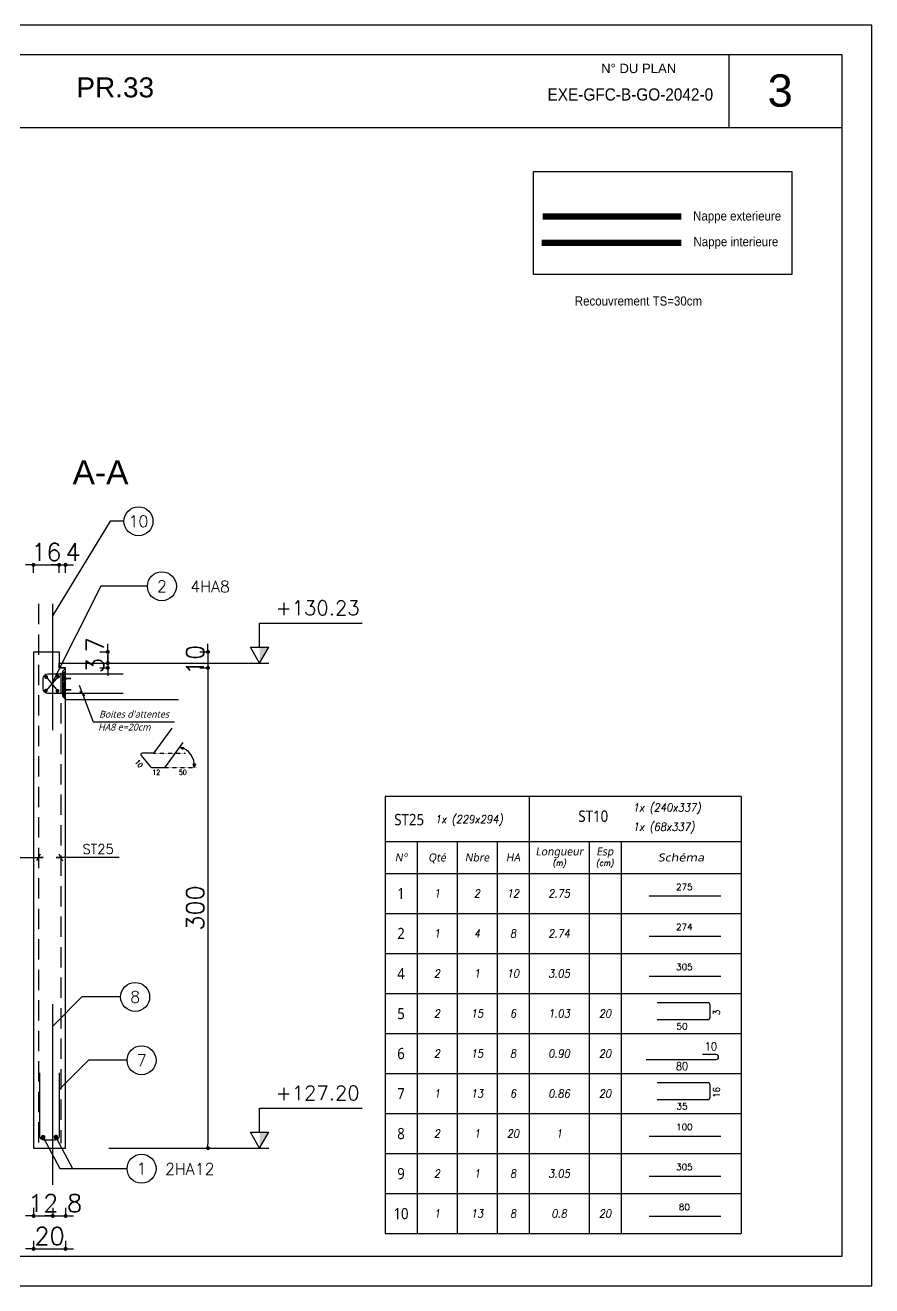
# Model space of a CAD drawing. Header units: millimetres. Extents: x -21776 to 63757, y -7870 to 8483.
# Drawn here: x -101 to 428, y -5309 to -4522 of the extents above; entities that cross this region are included whole.
import ezdxf
from ezdxf.enums import TextEntityAlignment as Align

# ---------------------------------------------------------------- set-up
doc = ezdxf.new("R2010")
doc.units = ezdxf.units.MM
doc.header["$PDMODE"] = 34
for name, pattern in [('CACHE', [9.525, 6.35, -3.175]), ('CACHEX2', [19.05, 12.7, -6.35]), ('HIDDEN2', [0.1875, 0.125, -0.0625])]:
    doc.linetypes.add(name, pattern=pattern)
for name, color, linetype in [('COTATION', 1, 'Continuous'), ('GO-CARTOUCHE', 7, 'Continuous'), ('GO-COTATION', 1, 'Continuous'), ('GO-FER-HA', 140, 'Continuous'), ('GO-TEXTE', 9, 'Continuous'), ('GO-TEXTE-ACIER', 3, 'Continuous'), ('GO-TEXTE-FER', 3, 'Continuous'), ('K_ENT_M_Building_PR.35', 7, 'Continuous'), ('préfa v', 2, 'Continuous'), ('STR_ACIER_BAS', 6, 'Continuous'), ('STR_TS', 22, 'Continuous'), ('STR_TXT', 102, 'Continuous'), ('STR_VOI-POT', 6, 'Continuous'), ('TEXTE-ACIER', 3, 'Continuous')]:
    doc.layers.add(name, color=color, linetype=linetype)
doc.styles.add('FIN', font='romans.shx')
doc.styles.add('GrDimensions', font='simplex.shx')
doc.styles.add('Lucida', font='')
doc.styles.get("Standard").update_dxf_attribs({"font": 'romans.shx'})
doc.styles.add('Tableau', font='romans.shx', dxfattribs={"width": 0.9, "oblique": 10})
doc.styles.add('Tableau2', font='trebuc.TTF', dxfattribs={"width": 0.9, "oblique": 10})
doc.styles.add('TEXTE', font='romans.shx')
doc.styles.add('TEXTEBA', font='ARIAL.TTF')
doc.styles.get('Lucida').set_extended_font_data('Lucida Sans', italic=True)
doc.dimstyles.new('COUPE-20', dxfattribs={"dimscale": 0.5, "dimtxt": 22, "dimasz": 5, "dimexe": 0.05, "dimexo": 0, "dimgap": 5, "dimtad": 1, "dimdsep": 46, "dimtxsty": 'Standard', "dimblk1": 'DOT', "dimblk2": 'DOT', "dimsah": 1, "dimcen": 0, "dimdle": 150, "dimclrd": 1, "dimclre": 1, "dimclrt": 7, "dimadec": 0, "dimazin": 0, "dimtfac": 1, "dimtix": 1, "dimtmove": 2, "dimatfit": 3, "dimldrblk": 'DOT', "dimfxl": 0, "dimtvp": 1, "dimtolj": 1, "dimtzin": 0, "dimarcsym": 0})

# ---------------------------------------------------------------- blocks, each defined once
blk = doc.blocks.new('_DOT')
at = {"color": 0, "linetype": 'ByBlock'}
blk.add_line((-0.5, 0), (-1, 0), dxfattribs=at)
at = {"color": 0, "linetype": 'ByBlock', "const_width": 0.5}
blk.add_lwpolyline([(-0.25, 0, 1), (0.25, 0, 1)], format="xyb", close=True, dxfattribs=at)
blk = doc.blocks.new('*D1279')
at = {"layer": 'DEFPOINTS', "color": 0}
for p in [(-95.73, -5223.03), (-75.73, -5223.03), (-75.73, -5285.97)]:
    blk.add_point(p, dxfattribs=at)
at = {"layer": 'STR_VOI-POT', "color": 1, "lineweight": -2}
for p, q in [((-95.73, -5280.97), (-95.73, -5286)), ((-75.73, -5280.97), (-75.73, -5286)), ((-98.23, -5285.97), (-100.73, -5285.97)), ((-95.73, -5285.97), (-75.73, -5285.97)), ((-73.23, -5285.97), (-70.73, -5285.97))]:
    blk.add_line(p, q, dxfattribs=at)
at = {"layer": 'STR_VOI-POT', "color": 1, "lineweight": -2, "xscale": 2.5, "yscale": 2.5, "zscale": 2.5}
blk.add_blockref('_DOT', (-95.73, -5285.97), dxfattribs=at)
at = {"layer": 'STR_VOI-POT', "color": 1, "lineweight": -2, "xscale": 2.5, "yscale": 2.5, "zscale": 2.5, "rotation": 180}
blk.add_blockref('_DOT', (-75.73, -5285.97), dxfattribs=at)
at = {"layer": 'STR_VOI-POT', "color": 7, "insert": (-85.73, -5277.97), "char_height": 11, "attachment_point": 5}
blk.add_mtext('\\A1;20', dxfattribs=at)
blk = doc.blocks.new('*D1280')
at = {"layer": 'DEFPOINTS', "color": 0}
for p in [(-79.73, -4858.69), (-95.73, -4913.03), (-79.73, -4913.03)]:
    blk.add_point(p, dxfattribs=at)
at = {"layer": 'STR_VOI-POT', "color": 1, "lineweight": -2}
for p, q in [((-98.23, -4858.69), (-100.73, -4858.69)), ((-95.73, -4863.69), (-95.73, -4858.66)), ((-95.73, -4858.69), (-79.73, -4858.69)), ((-79.73, -4863.69), (-79.73, -4858.66)), ((-77.23, -4858.69), (-74.73, -4858.69))]:
    blk.add_line(p, q, dxfattribs=at)
at = {"layer": 'STR_VOI-POT', "color": 1, "lineweight": -2, "xscale": 2.5, "yscale": 2.5, "zscale": 2.5}
blk.add_blockref('_DOT', (-95.73, -4858.69), dxfattribs=at)
at = {"layer": 'STR_VOI-POT', "color": 1, "lineweight": -2, "xscale": 2.5, "yscale": 2.5, "zscale": 2.5, "rotation": 180}
blk.add_blockref('_DOT', (-79.73, -4858.69), dxfattribs=at)
at = {"layer": 'STR_VOI-POT', "color": 7, "insert": (-87.73, -4850.69), "char_height": 11, "attachment_point": 5}
blk.add_mtext('\\A1;16', dxfattribs=at)
blk = doc.blocks.new('*D1281')
at = {"layer": 'DEFPOINTS', "color": 0}
for p in [(-79.73, -4913.03), (-75.73, -4923.03), (13.21, -4923.03)]:
    blk.add_point(p, dxfattribs=at)
at = {"layer": 'STR_VOI-POT', "color": 1, "lineweight": -2}
for p, q in [((8.21, -4913.03), (13.24, -4913.03)), ((13.21, -4910.53), (13.21, -4908.03)), ((13.21, -4913.03), (13.21, -4923.03)), ((8.21, -4923.03), (13.24, -4923.03)), ((13.21, -4925.53), (13.21, -4928.03))]:
    blk.add_line(p, q, dxfattribs=at)
at = {"layer": 'STR_VOI-POT', "color": 1, "lineweight": -2, "xscale": 2.5, "yscale": 2.5, "zscale": 2.5}
for p, rotation in [((13.21, -4913.03), 270), ((13.21, -4923.03), 90)]:
    blk.add_blockref('_DOT', p, dxfattribs=dict(at, rotation=rotation))
at = {"layer": 'STR_VOI-POT', "color": 7, "insert": (5.21, -4918.03), "char_height": 11, "attachment_point": 5, "rotation": 90}
blk.add_mtext('\\A1;10', dxfattribs=at)
blk = doc.blocks.new('*D1282')
at = {"layer": 'DEFPOINTS', "color": 0}
for p in [(-75.73, -4858.69), (-79.73, -4913.03), (-75.73, -4923.03)]:
    blk.add_point(p, dxfattribs=at)
at = {"layer": 'STR_VOI-POT', "color": 1, "lineweight": -2}
for p, q in [((-82.23, -4858.69), (-84.73, -4858.69)), ((-79.73, -4863.69), (-79.73, -4858.66)), ((-79.73, -4858.69), (-75.73, -4858.69)), ((-75.73, -4863.69), (-75.73, -4858.66)), ((-73.23, -4858.69), (-70.73, -4858.69))]:
    blk.add_line(p, q, dxfattribs=at)
at = {"layer": 'STR_VOI-POT', "color": 1, "lineweight": -2, "xscale": 2.5, "yscale": 2.5, "zscale": 2.5}
blk.add_blockref('_DOT', (-79.73, -4858.69), dxfattribs=at)
at = {"layer": 'STR_VOI-POT', "color": 1, "lineweight": -2, "xscale": 2.5, "yscale": 2.5, "zscale": 2.5, "rotation": 180}
blk.add_blockref('_DOT', (-75.73, -4858.69), dxfattribs=at)
at = {"layer": 'STR_VOI-POT', "color": 7, "insert": (-71.08, -4850.69), "char_height": 11, "attachment_point": 5}
blk.add_mtext('\\A1;4', dxfattribs=at)
blk = doc.blocks.new('*D1283')
at = {"layer": 'DEFPOINTS', "color": 0}
for p in [(-95.73, -5223.03), (-83.73, -5246.03), (-83.73, -5265.41)]:
    blk.add_point(p, dxfattribs=at)
at = {"layer": 'STR_VOI-POT', "color": 1, "lineweight": -2}
for p, q in [((-95.73, -5260.41), (-95.73, -5265.43)), ((-83.73, -5260.41), (-83.73, -5265.43)), ((-98.23, -5265.41), (-100.73, -5265.41)), ((-95.73, -5265.41), (-83.73, -5265.41)), ((-81.23, -5265.41), (-78.73, -5265.41))]:
    blk.add_line(p, q, dxfattribs=at)
at = {"layer": 'STR_VOI-POT', "color": 1, "lineweight": -2, "xscale": 2.5, "yscale": 2.5, "zscale": 2.5}
blk.add_blockref('_DOT', (-95.73, -5265.41), dxfattribs=at)
at = {"layer": 'STR_VOI-POT', "color": 1, "lineweight": -2, "xscale": 2.5, "yscale": 2.5, "zscale": 2.5, "rotation": 180}
blk.add_blockref('_DOT', (-83.73, -5265.41), dxfattribs=at)
at = {"layer": 'STR_VOI-POT', "color": 7, "insert": (-89.73, -5257.41), "char_height": 11, "attachment_point": 5}
blk.add_mtext('\\A1;12', dxfattribs=at)
blk = doc.blocks.new('*D1284')
at = {"layer": 'DEFPOINTS', "color": 0}
for p in [(-75.73, -5223.03), (-83.73, -5246.03), (-75.73, -5265.41)]:
    blk.add_point(p, dxfattribs=at)
at = {"layer": 'STR_VOI-POT', "color": 1, "lineweight": -2}
for p, q in [((-83.73, -5260.41), (-83.73, -5265.43)), ((-75.73, -5260.41), (-75.73, -5265.43)), ((-86.23, -5265.41), (-88.73, -5265.41)), ((-83.73, -5265.41), (-75.73, -5265.41)), ((-73.23, -5265.41), (-70.73, -5265.41))]:
    blk.add_line(p, q, dxfattribs=at)
at = {"layer": 'STR_VOI-POT', "color": 1, "lineweight": -2, "xscale": 2.5, "yscale": 2.5, "zscale": 2.5}
blk.add_blockref('_DOT', (-83.73, -5265.41), dxfattribs=at)
at = {"layer": 'STR_VOI-POT', "color": 1, "lineweight": -2, "xscale": 2.5, "yscale": 2.5, "zscale": 2.5, "rotation": 180}
blk.add_blockref('_DOT', (-75.73, -5265.41), dxfattribs=at)
at = {"layer": 'STR_VOI-POT', "color": 7, "insert": (-70.11, -5257.41), "char_height": 11, "attachment_point": 5}
blk.add_mtext('\\A1;8', dxfattribs=at)
blk = doc.blocks.new('*D1288')
at = {"layer": 'DEFPOINTS', "color": 0}
for p in [(-75.73, -4923.03), (-75.73, -5223.03), (13.21, -5223.03)]:
    blk.add_point(p, dxfattribs=at)
at = {"layer": 'STR_VOI-POT', "color": 1, "lineweight": -2}
for p, q in [((8.21, -4923.03), (13.24, -4923.03)), ((13.21, -4925.53), (13.21, -5220.53)), ((8.21, -5223.03), (13.24, -5223.03))]:
    blk.add_line(p, q, dxfattribs=at)
at = {"layer": 'STR_VOI-POT', "color": 1, "lineweight": -2, "xscale": 2.5, "yscale": 2.5, "zscale": 2.5}
for p, rotation in [((13.21, -4923.03), 90), ((13.21, -5223.03), 270)]:
    blk.add_blockref('_DOT', p, dxfattribs=dict(at, rotation=rotation))
at = {"layer": 'STR_VOI-POT', "color": 7, "insert": (5.21, -5073.03), "char_height": 11, "attachment_point": 5, "rotation": 90}
blk.add_mtext('\\A1;300', dxfattribs=at)
blk = doc.blocks.new('staboxdetail')
at = {"layer": 'GO-TEXTE-FER'}
blk.add_lwpolyline([(-8.57, 15.58), (-19.76, 0.33, -0.238859), (-20.41, 0), (-27.16, 0, 0.630281), (-27.79, -1.3), (-21.96, -8.52, 0.226783), (-21.34, -8.82), (-13.3, -8.82, 0.238859), (-12.65, -8.49), (-1.46, 6.77)], format="xyb", dxfattribs=at)
at = {"layer": 'GO-TEXTE-FER', "color": 1, "flags": 128}
for points in [[(-3.64, 3.75), (-1.35, 3.64), (-1.75, 2.31), (-3.64, 3.75)], [(5.34, -8.85), (4.78, -6.62), (6.18, -6.63), (5.34, -8.85)]]:
    blk.add_lwpolyline(points, dxfattribs=at)
at = {"layer": 'GO-TEXTE-FER', "color": 1}
blk.add_arc((-6, -7.43), 11.43, 352.85098, 78.09196, dxfattribs=at)
at = {"layer": 'TEXTE-ACIER', "color": 1, "linetype": 'HIDDEN2', "ltscale": 0.025}
for p, q in [((-20, 0), (0, 0)), ((-12.89, -8.82), (7.11, -8.82))]:
    blk.add_line(p, q, dxfattribs=at)
at = {"layer": 'GO-TEXTE-FER', "color": 1, "style": 'TEXTE', "width": 0.9}
blk.add_text('10', height=3.15, rotation=309.81851, dxfattribs=at).set_placement((-31.88, -5.6))
for s, p in [('12', (-20.75, -13.49)), ('50', (-4.19, -13.49))]:
    blk.add_text(s, height=3.15, dxfattribs=at).set_placement(p)
blk = doc.blocks.new('Désignation')
at = {"layer": 'GO-TEXTE-FER'}
for p, q in [((0, 0.8), (8.9, 0.8)), ((0, 0.8), (0, 0)), ((0.8, 0.8), (0.8, 0)), ((1.8, 0.8), (1.8, 0)), ((2.8, 0.8), (2.8, 0)), ((3.6, 0.8), (3.6, 0)), ((5.1, 0.8), (5.1, 0)), ((5.9, 0.8), (5.9, 0)), ((8.9, 0.8), (8.9, 0)), ((0, 0), (8.9, 0))]:
    blk.add_line(p, q, dxfattribs=at)
at = {"layer": 'GO-TEXTE-FER', "style": 'Tableau2', "oblique": 10}
for s, p in [('Longueur', (4.356, 0.55)), ('Esp', (5.494, 0.55)), ('N°', (0.4, 0.4)), ('Qté', (1.3, 0.4)), ('Nbre', (2.3, 0.4)), ('HA', (3.2, 0.4))]:
    blk.add_text(s, height=0.2, dxfattribs=at).set_placement(p, align=Align.MIDDLE_CENTER)
at = {"layer": 'GO-TEXTE-FER', "color": 7, "style": 'Tableau', "oblique": 10, "width": 0.9}
for s, p in [('(m)', (4.356, 0.265)), ('(cm)', (5.494, 0.265))]:
    blk.add_text(s, height=0.15, dxfattribs=at).set_placement(p, align=Align.MIDDLE_CENTER)
at = {"layer": 'GO-TEXTE-FER', "style": 'Tableau2', "oblique": 10, "width": 1.2}
blk.add_text('Schéma', height=0.2, dxfattribs=at).set_placement((7.4, 0.4), align=Align.MIDDLE_CENTER)
blk = doc.blocks.new('Barre libre')
at = {"layer": 'GO-TEXTE-FER'}
for p, q in [((0, 0), (0, -1)), ((0, 0), (8.9, 0)), ((0.8, 0), (0.8, -1)), ((1.8, 0), (1.8, -1)), ((2.8, 0), (2.8, -1)), ((3.6, 0), (3.6, -1)), ((5.1, 0), (5.1, -1)), ((5.9, 0), (5.9, -1)), ((8.9, 0), (8.9, -1)), ((0, -1), (8.9, -1))]:
    blk.add_line(p, q, dxfattribs=at)
at = {"layer": 'GO-TEXTE-FER', "color": 1}
blk.add_line((6.603, -0.563), (8.394, -0.563), dxfattribs=at)
at = {"layer": 'GO-TEXTE-FER', "color": 1, "style": 'Tableau'}
blk.add_attdef('Longueur', text='', height=0.16, dxfattribs=at).set_placement((7.481, -0.336), align=Align.MIDDLE_CENTER)
at = {"layer": 'GO-TEXTE-FER', "style": 'Tableau2', "width": 0.9}
blk.add_attdef('NUMERO', text='', height=0.28, dxfattribs=at).set_placement((0.4, -0.5), align=Align.MIDDLE_CENTER)
at = {"layer": 'GO-TEXTE-FER', "style": 'Tableau', "oblique": 10, "width": 0.9}
for tag, p in [('QUANTITE', (1.3, -0.5)), ('NOMBRE', (2.3, -0.5)), ('NUANCE', (3.2, -0.5)), ('LONGUEUR', (4.35, -0.5)), ('ESPACEMENTS', (5.5, -0.5))]:
    blk.add_attdef(tag, text='', height=0.2, dxfattribs=at).set_placement(p, align=Align.MIDDLE_CENTER)
blk = doc.blocks.new('U')
at = {"layer": 'GO-TEXTE-FER'}
for p, q in [((0, 0), (0, -1)), ((0, 0), (8.9, 0)), ((0.8, 0), (0.8, -1)), ((1.8, 0), (1.8, -1)), ((2.8, 0), (2.8, -1)), ((3.6, 0), (3.6, -1)), ((5.1, 0), (5.1, -1)), ((5.9, 0), (5.9, -1)), ((8.9, 0), (8.9, -1)), ((0, -1), (8.9, -1))]:
    blk.add_line(p, q, dxfattribs=at)
at = {"layer": 'GO-TEXTE-FER', "color": 1}
blk.add_lwpolyline([(6.803, -0.65), (8.063, -0.65, 0.414214), (8.123, -0.59), (8.123, -0.29, 0.414214), (8.063, -0.23), (6.803, -0.23)], format="xyb", dxfattribs=at)
at = {"layer": 'GO-TEXTE-FER', "color": 1, "style": 'Tableau'}
blk.add_attdef('Largeur', text='', height=0.16, rotation=90, dxfattribs=at).set_placement((8.284, -0.472), align=Align.MIDDLE_CENTER)
at = {"layer": 'GO-TEXTE-FER', "style": 'Tableau2', "width": 0.9}
blk.add_attdef('NUMERO', text='', height=0.28, dxfattribs=at).set_placement((0.4, -0.5), align=Align.MIDDLE_CENTER)
at = {"layer": 'GO-TEXTE-FER', "style": 'Tableau', "oblique": 10, "width": 0.9}
for tag, p in [('QUANTITE', (1.3, -0.5)), ('NOMBRE', (2.3, -0.5)), ('NUANCE', (3.2, -0.5)), ('LONGUEUR', (4.35, -0.5)), ('ESPACEMENTS', (5.5, -0.5))]:
    blk.add_attdef(tag, text='', height=0.2, dxfattribs=at).set_placement(p, align=Align.MIDDLE_CENTER)
at = {"layer": 'GO-TEXTE-FER', "color": 1, "style": 'Tableau'}
blk.add_attdef('Longueur', text='', height=0.16, dxfattribs=at).set_placement((7.422, -0.819), align=Align.MIDDLE_CENTER)
blk = doc.blocks.new('Spécial')
at = {"layer": 'GO-TEXTE-FER'}
for p, q in [((0, 0), (0, -1)), ((0, 0), (8.9, 0)), ((0.8, 0), (0.8, -1)), ((1.8, 0), (1.8, -1)), ((2.8, 0), (2.8, -1)), ((3.6, 0), (3.6, -1)), ((5.1, 0), (5.1, -1)), ((5.9, 0), (5.9, -1)), ((8.9, 0), (8.9, -1)), ((0, -1), (8.9, -1))]:
    blk.add_line(p, q, dxfattribs=at)
at = {"layer": 'GO-TEXTE-FER', "style": 'Tableau2', "width": 0.9}
blk.add_attdef('NUMERO', text='', height=0.28, dxfattribs=at).set_placement((0.4, -0.5), align=Align.MIDDLE_CENTER)
at = {"layer": 'GO-TEXTE-FER', "style": 'Tableau', "oblique": 10, "width": 0.9}
for tag, p in [('QUANTITE', (1.3, -0.5)), ('NOMBRE', (2.3, -0.5)), ('NUANCE', (3.2, -0.5)), ('LONGUEUR', (4.35, -0.5)), ('ESPACEMENTS', (5.5, -0.5))]:
    blk.add_attdef(tag, text='', height=0.2, dxfattribs=at).set_placement(p, align=Align.MIDDLE_CENTER)
blk = doc.blocks.new('World Level Arrow 5')
at = {"color": 7, "linetype": 'Continuous', "lineweight": -3}
for p, q in [((-1, -0.567), (-1, 0.567)), ((0, 0), (-1, 0.567)), ((0, 0), (-1, -0.567)), ((0, -9.433), (0, 0.567))]:
    blk.add_line(p, q, dxfattribs=at)
blk.add_solid([(-1, 0.567), (0, 0), (-0.997, 0)], dxfattribs=at)
blk = doc.blocks.new('*D1295')
at = {"layer": 'DEFPOINTS', "color": 0}
for p in [(-79.73, -4913.03), (-79.73, -4920.03), (-49.39, -4920.03)]:
    blk.add_point(p, dxfattribs=at)
at = {"layer": 'préfa v', "color": 1, "lineweight": -2}
for p, q in [((-54.39, -4913.03), (-49.37, -4913.03)), ((-49.39, -4910.53), (-49.39, -4908.03)), ((-49.39, -4913.03), (-49.39, -4920.03)), ((-54.39, -4920.03), (-49.37, -4920.03)), ((-49.39, -4922.53), (-49.39, -4925.03))]:
    blk.add_line(p, q, dxfattribs=at)
at = {"layer": 'préfa v', "color": 1, "lineweight": -2, "xscale": 2.5, "yscale": 2.5, "zscale": 2.5}
for p, rotation in [((-49.39, -4913.03), 270), ((-49.39, -4920.03), 90)]:
    blk.add_blockref('_DOT', p, dxfattribs=dict(at, rotation=rotation))
at = {"layer": 'préfa v', "color": 7, "insert": (-57.39, -4908.65), "char_height": 11, "attachment_point": 5, "rotation": 90}
blk.add_mtext('\\A1;7', dxfattribs=at)
blk = doc.blocks.new('*D1296')
at = {"layer": 'DEFPOINTS', "color": 0}
for p in [(-79.73, -4920.03), (-75.73, -4923.03), (-49.39, -4923.03)]:
    blk.add_point(p, dxfattribs=at)
at = {"layer": 'préfa v', "color": 1, "lineweight": -2}
for p, q in [((-54.39, -4920.03), (-49.37, -4920.03)), ((-49.39, -4917.53), (-49.39, -4915.03)), ((-49.39, -4920.03), (-49.39, -4923.03)), ((-54.39, -4923.03), (-49.37, -4923.03)), ((-49.39, -4925.53), (-49.39, -4928.03))]:
    blk.add_line(p, q, dxfattribs=at)
at = {"layer": 'préfa v', "color": 1, "lineweight": -2, "xscale": 2.5, "yscale": 2.5, "zscale": 2.5}
for p, rotation in [((-49.39, -4920.03), 270), ((-49.39, -4923.03), 90)]:
    blk.add_blockref('_DOT', p, dxfattribs=dict(at, rotation=rotation))
at = {"layer": 'préfa v', "color": 7, "insert": (-57.39, -4921.53), "char_height": 11, "attachment_point": 5, "rotation": 90}
blk.add_mtext('\\A1;3', dxfattribs=at)

msp = doc.modelspace()

# ---------------------------------------------------------------- hatches: boundary and pattern name
at = {"layer": 'GO-FER-HA'}
h = msp.add_hatch(dxfattribs=at)
h.set_pattern_fill('ANSI31', color=9, scale=6.075, angle=-450, style=0)
h.set_pattern_definition([(135, (395819.0125, -59925.6856), (-0.536959212, -0.536959212), [])])
h.paths.add_polyline_path([(-75.72546, -4924.47486), (-77.75046, -4926.49986), (-77.75046, -4928.12571), (-75.72546, -4928.12571)])
h.paths.add_polyline_path([(-75.72546, -4928.12571), (-77.75046, -4928.12571), (-77.75046, -4931.27861), (-75.72546, -4931.07845)])
h.paths.add_polyline_path([(-75.72546, -4931.61247), (-77.75046, -4931.29561), (-77.75046, -4941.05802), (-75.72546, -4940.84836)])
h.paths.add_polyline_path([(-77.28808, -4941.13724), (-75.72546, -4942.69986), (-75.72546, -4941.27649)])

# ---------------------------------------------------------------- linework, layer by layer
msp.add_lwpolyline([(216.52445, -4613.01413), (378.06819, -4613.01413), (378.06819, -4677.29951), (216.52445, -4677.29951)], close=True)
at = {"layer": 'COTATION'}
for p, q in [((-80.47017, -4928.47388), (-88.02635, -4937.26547)), ((-87.88532, -4928.69931), (-80.80849, -4937.37819))]:
    msp.add_line(p, q, dxfattribs=at)
for points in [[(-24.63769, -4872.03246), (-53.74653, -4872.03246), (-84.24826, -4932.86967)], [(-129.15504, -5041.48575), (-89.72546, -5041.48575), (-92.72546, -5041.48575), (-91.60414, -5039.36442), (-93.84678, -5043.60707)], [(-42.29587, -5041.48575), (-81.72546, -5041.48575), (-78.72546, -5041.48575), (-79.84678, -5039.36442), (-77.60414, -5043.60707)], [(-89.78401, -5216.18638), (-79.33991, -5235.73836), (-45.32282, -5235.73836)], [(-81.83429, -5216.18638), (-71.3902, -5235.73836), (-37.37311, -5235.73836)]]:
    msp.add_lwpolyline(points, dxfattribs=at)
at = {"layer": 'GO-CARTOUCHE', "color": 2, "ltscale": 3}
msp.add_line((-66.8327, -4937.58489), (-63.79757, -4940.32701), dxfattribs=at)
at = {"layer": 'GO-CARTOUCHE', "color": 3}
for p, q in [((123.83167, -5003.27873), (123.83167, -5031.45374)), ((213.88349, -5003.27873), (213.88349, -5031.45374)), ((346.33167, -5003.27873), (346.33167, -5031.45374))]:
    msp.add_line(p, q, dxfattribs=at)
at = {"layer": 'GO-CARTOUCHE', "linetype": 'Continuous'}
for points in [[(427.95146, -5309.04286), (427.95146, -4521.54286), (-685.68489, -4521.54286), (-685.68489, -5309.04286)], [(409.39271, -5290.48411), (409.39271, -4540.10161), (-667.12614, -4540.10161), (-667.12614, -5290.48411)]]:
    msp.add_lwpolyline(points, close=True, dxfattribs=at)
at = {"layer": 'GO-CARTOUCHE', "color": 2, "ltscale": 3}
msp.add_lwpolyline([(-67.28043, -4933.74941), (-58.60808, -4956.7245), (-7.78362, -4956.7245)], dxfattribs=at)
at = {"layer": 'GO-CARTOUCHE', "color": 3}
msp.add_lwpolyline([(346.33167, -5003.27873), (123.83167, -5003.27873)], dxfattribs=at)
at = {"layer": 'GO-COTATION'}
for points in [[(-39.25891, -4831.44507), (-47.96771, -4831.44507), (-83.99821, -4890.42736)], [(-41.33003, -5128.60272), (-65.52625, -5128.60272), (-83.72546, -5146.80192)], [(-37.33003, -5168.16334), (-61.52625, -5168.16334), (-79.72546, -5186.36254)]]:
    msp.add_lwpolyline(points, dxfattribs=at)
msp.add_lwpolyline([(286.9573, -5167.60798), (330.76838, -5167.60798, 0.414213562), (332.26838, -5166.10798), (332.26838, -5166.10798, 0.414213562), (330.76838, -5164.60798), (322.26838, -5164.60798)], format="xyb", dxfattribs=at)
at = {"layer": 'GO-FER-HA', "color": 1}
msp.add_line((-75.72546, -4937.51208), (-75.72546, -4926.84307), dxfattribs=at)
msp.add_lwpolyline([(-39.71745, -4938.95595), (-75.15495, -4938.95595), (-86.79291, -4938.95595, -0.414213562), (-89.83041, -4935.91845), (-89.83041, -4929.84345, -0.414213562), (-86.79291, -4926.80595), (-39.71745, -4926.80595)], format="xyb", dxfattribs=at)
at = {"layer": 'GO-FER-HA', "color": 6, "linetype": 'Continuous', "const_width": 1.2}
for points in [[(-87.88532, -4928.09931, 1), (-87.88532, -4929.29931, 1)], [(-80.47017, -4927.87388, 1), (-80.47017, -4929.07388, 1)], [(-88.02635, -4936.66547, 1), (-88.02635, -4937.86547, 1)], [(-80.80849, -4936.77819, 1), (-80.80849, -4937.97819, 1)]]:
    msp.add_lwpolyline(points, format="xyb", close=True, dxfattribs=at)
at = {"layer": 'GO-FER-HA', "color": 1}
msp.add_lwpolyline([(-75.72546, -4937.45735), (-77.94781, -4937.25932), (-72.25791, -4936.67021), (-75.72546, -4936.67021), (-75.72546, -4930.49223), (-77.817, -4930.16495), (-72.51951, -4929.6413), (-75.72546, -4929.6413)], dxfattribs=at)
msp.add_lwpolyline([(-77.75046, -4940.67486), (-75.72546, -4942.69986), (-75.72546, -4923.35462), (-77.75046, -4925.37962)], close=True, dxfattribs=at)
at = {"layer": 'GO-TEXTE', "color": 7}
for points in [[(338.6486, -4540.10161), (338.6486, -4585.54823)], [(409.39271, -4585.54823), (-667.12614, -4585.54823)]]:
    msp.add_lwpolyline(points, dxfattribs=at)
at = {"layer": 'GO-TEXTE-ACIER'}
for centre in [(-30.20215, -4831.44507), (-15.58092, -4872.03246), (-32.27327, -5128.60272), (-28.27327, -5168.16334), (-28.27327, -5235.88967)]:
    msp.add_circle(centre, 9.05676, dxfattribs=at)
at = {"layer": 'K_ENT_M_Building_PR.35', "color": 120, "linetype": 'Continuous', "lineweight": -3}
for p, q in [((45.50993, -4910.02724), (45.50993, -4895.02724)), ((45.50993, -4895.02724), (50.50993, -4895.02724)), ((45.50993, -4910.02724), (45.50993, -4895.02724)), ((45.50993, -4895.02724), (50.50993, -4895.02724)), ((50.50993, -4895.02724), (109.50993, -4895.02724)), ((50.50993, -4895.02724), (109.50993, -4895.02724)), ((45.50993, -5213.02724), (45.50993, -5198.02724)), ((45.50993, -5198.02724), (50.50993, -5198.02724)), ((45.50993, -5213.02724), (45.50993, -5198.02724)), ((45.50993, -5198.02724), (50.50993, -5198.02724)), ((50.50993, -5198.02724), (109.50993, -5198.02724)), ((50.50993, -5198.02724), (109.50993, -5198.02724))]:
    msp.add_line(p, q, dxfattribs=at)
at = {"layer": 'préfa v'}
for points in [[(-95.72546, -4913.02724), (-95.72546, -5223.02724), (-75.72546, -5223.02724), (-75.72546, -4923.02724)], [(-95.72546, -4913.02724), (-79.72546, -4913.02724), (-79.72546, -4923.02724), (-75.72546, -4923.02724)], [(-5.24065, -4943.02724), (-75.72546, -4943.02724), (-75.72546, -4923.02724), (-79.72546, -4923.02724), (-79.72546, -4920.02724), (-5.83577, -4920.02724)]]:
    msp.add_lwpolyline(points, dxfattribs=at)
at = {"layer": 'STR_TS', "linetype": 'CACHE', "ltscale": 2, "const_width": 4}
msp.add_lwpolyline([(308.87825, -4641.00853), (222.32037, -4641.00853)], dxfattribs=at)
at = {"layer": 'STR_TS', "const_width": 4}
msp.add_lwpolyline([(308.87825, -4657.46349), (221.7589, -4657.46349)], dxfattribs=at)
at = {"layer": 'STR_VOI-POT', "color": 1, "linetype": 'CACHEX2'}
for points in [[(-92.72546, -4883.02724), (-92.72546, -5220.02724)], [(-78.72546, -4926.02724), (-78.72546, -5220.02724)]]:
    msp.add_lwpolyline(points, dxfattribs=at)
at = {"layer": 'STR_VOI-POT'}
for points in [[(-83.99821, -4883.02724), (-83.99821, -4962.02724)], [(-83.72546, -5246.02724), (-83.72546, -5133.02724)]]:
    msp.add_lwpolyline(points, dxfattribs=at)
msp.add_lwpolyline([(-79.72546, -5176.02724), (-79.72546, -5215.52724, -0.414213562), (-82.22546, -5218.02724), (-89.22546, -5218.02724, -0.414213562), (-91.72546, -5215.52724), (-91.72546, -5176.02724)], format="xyb", dxfattribs=at)
at = {"layer": 'STR_VOI-POT', "const_width": 1.44}
for points in [[(-89.06401, -5216.18638, -1), (-90.50401, -5216.18638, -1)], [(-81.06874, -5216.12618, -1), (-82.50874, -5216.12618, -1)]]:
    msp.add_lwpolyline(points, format="xyb", close=True, dxfattribs=at)

# ---------------------------------------------------------------- block references
at = {"layer": 'GO-FER-HA', "xscale": 25, "yscale": 25, "zscale": 25}
msp.add_blockref('Désignation', (123.83167, -5051.45374), dxfattribs=at)
at = {"layer": 'GO-TEXTE-FER'}
for name, p, xscale, yscale, zscale, values in [('Barre libre', (123.83167, -5051.45374), 25, 25, 25, {'NUMERO': '1', 'QUANTITE': '1', 'NOMBRE': '2', 'NUANCE': '12', 'Longueur': '275', 'LONGUEUR': '2.75'}), ('Barre libre', (123.83167, -5076.45374), 25, 25, 25, {'NUMERO': '2', 'QUANTITE': '1', 'NOMBRE': '4', 'NUANCE': '8', 'Longueur': '274', 'LONGUEUR': '2.74'}), ('Barre libre', (123.83167, -5101.45374), 25, 25, 25, {'NUMERO': '4', 'QUANTITE': '2', 'NOMBRE': '1', 'NUANCE': '10', 'Longueur': '305', 'LONGUEUR': '3.05'}), ('U', (123.83167, -5126.45374), 25, 25, 25, {'NUMERO': '5', 'QUANTITE': '2', 'NOMBRE': '15', 'NUANCE': '6', 'Longueur': '50', 'Largeur': '3', 'LONGUEUR': '1.03', 'ESPACEMENTS': '20'}), ('Spécial', (123.83167, -5151.45374), 24.99585865563859, 24.99585865563859, 24.9958586556, {'NUMERO': '6', 'QUANTITE': '2', 'NOMBRE': '15', 'NUANCE': '8', 'LONGUEUR': '0.90', 'ESPACEMENTS': '20'}), ('U', (123.83167, -5176.4496), 25, 25, 25, {'NUMERO': '7', 'QUANTITE': '1', 'NOMBRE': '13', 'NUANCE': '6', 'Longueur': '35', 'Largeur': '16', 'LONGUEUR': '0.86', 'ESPACEMENTS': '20'}), ('Barre libre', (123.83167, -5201.4496), 25, 25, 25, {'NUMERO': '8', 'QUANTITE': '2', 'NOMBRE': '1', 'NUANCE': '20', 'Longueur': '100', 'LONGUEUR': '1'}), ('Barre libre', (123.83167, -5226.4496), 25, 25, 25, {'NUMERO': '9', 'QUANTITE': '2', 'NOMBRE': '1', 'NUANCE': '8', 'Longueur': '305', 'LONGUEUR': '3.05'}), ('Barre libre', (123.83167, -5251.4496), 25, 25, 25, {'NUMERO': '10', 'QUANTITE': '1', 'NOMBRE': '13', 'NUANCE': '8', 'Longueur': '80', 'LONGUEUR': '0.8', 'ESPACEMENTS': '20'})]:
    msp.add_blockref(name, p, dxfattribs=dict(at, xscale=xscale, yscale=yscale, zscale=zscale)).add_auto_attribs(values)
at = {"layer": 'K_ENT_M_Building_PR.35', "color": 120, "linetype": 'Continuous', "lineweight": -3, "xscale": 10, "yscale": 10, "zscale": 10, "rotation": 270}
for p in [(45.50993, -4920.02724), (45.50993, -4920.02724), (45.50993, -5223.02724), (45.50993, -5223.02724)]:
    msp.add_blockref('World Level Arrow 5', p, dxfattribs=at)
at = {"layer": 'STR_VOI-POT'}
msp.add_blockref('staboxdetail', (-0.75322, -4976.37131), dxfattribs=at)

# ---------------------------------------------------------------- texts
at = {"layer": 'GO-CARTOUCHE', "color": 2, "style": 'TEXTEBA'}
msp.add_text('3', height=20.19864, dxfattribs=at).set_placement((362.86843, -4572.44975))
at = {"layer": 'GO-CARTOUCHE', "color": 2, "style": 'TEXTEBA', "width": 0.9}
for s, height, p in [('EXE-GFC-B-GO-2042-0', 7.6363636, (277.09214, -4568.61641)), ('Nappe exterieure', 5.7024, (343.81592, -4643.5624)), ('Nappe interieure', 5.7024, (343.0475, -4659.65317)), ('Recouvrement TS=30cm', 5.7024, (282.15199, -4696.66764))]:
    msp.add_text(s, height=height, dxfattribs=at).set_placement(p, align=Align.CENTER)
at = {"layer": 'GO-TEXTE', "style": 'TEXTEBA'}
msp.add_text('N° DU PLAN', height=5.856446, dxfattribs=at).set_placement((282.31563, -4551.44419), align=Align.CENTER)
at = {"layer": 'GO-TEXTE', "color": 2, "style": 'TEXTEBA'}
msp.add_text('PR.33', height=12.497088, dxfattribs=at).set_placement((-68.97984, -4566.645))
at = {"layer": 'GO-TEXTE', "linetype": 'Continuous', "style": 'Lucida'}
for s, p in [("Boites d'attentes", (-54.77562, -4954.10315)), ('HA8 e=20cm', (-55.42173, -4962.18108))]:
    msp.add_text(s, height=4.256, rotation=359.99820245, dxfattribs=at).set_placement(p)
at = {"layer": 'GO-TEXTE-ACIER', "style": 'TEXTE'}
for s, p in [('10', (-30.20215, -4831.44507)), ('2', (-15.58092, -4872.03246)), ('4HA8', (14.54889, -4872.22155)), ('8', (-32.27327, -5128.60272)), ('7', (-28.27327, -5168.16334)), ('1', (-28.27327, -5235.88967)), ('2HA12', (1.85655, -5236.07876))]:
    msp.add_text(s, height=7.2, dxfattribs=at).set_placement(p, align=Align.MIDDLE_CENTER)
at = {"layer": 'GO-TEXTE-FER', "style": 'Tableau', "oblique": 10, "width": 0.9}
for s, p in [('1x (240x337)', (278.65086, -5012.82284)), ('1x (229x294)', (155.04827, -5020.09465)), ('1x (68x337)', (278.65086, -5024.82284))]:
    msp.add_text(s, height=5.0561798, dxfattribs=at).set_placement(p)
at = {"layer": 'GO-TEXTE-FER', "color": 1, "style": 'TEXTE', "width": 0.9}
for s, p in [('10', (323.61211, -5162.01462)), ('80', (305.53118, -5174.31809))]:
    msp.add_text(s, height=5, dxfattribs=at).set_placement(p)
at = {"layer": 'GO-TEXTE-FER', "style": 'Tableau2', "width": 0.9}
for tag, p in [('ST25', (138.93129, -5017.80365)), ('ST10', (253.94317, -5015.69101))]:
    msp.add_attdef(tag, text='1', height=7.07865, dxfattribs=at).set_placement(p, align=Align.MIDDLE_CENTER)
at = {"layer": 'K_ENT_M_Building_PR.35', "color": 0, "linetype": 'Continuous', "lineweight": -3, "char_height": 9, "attachment_point": 7, "style": 'GrDimensions'}
for s, insert in [('\\A1;+130.23', (55.50993, -4890.02724)), ('\\A1;+127.20', (55.50993, -5193.02724))]:
    msp.add_mtext(s, dxfattribs=dict(at, insert=insert))
at = {"layer": 'STR_ACIER_BAS', "style": 'TEXTEBA'}
msp.add_text('A-A', height=15, dxfattribs=at).set_placement((-71.36441, -4808.34226))
at = {"layer": 'STR_TXT', "style": 'FIN'}
msp.add_text('ST25', height=6, dxfattribs=at).set_placement((-55.41538, -5039.21289), align=Align.CENTER)

# ---------------------------------------------------------------- dimensions: what is measured, and where the dimension line sits
at = {"layer": 'préfa v'}
dim = msp.add_linear_dim(base=(-49.39324, -4920.02724), p1=(-79.72546, -4913.02724), p2=(-79.72546, -4920.02724), angle=90, dimstyle='COUPE-20', dxfattribs=at)
dim.commit()
dim.dimension.update_dxf_attribs({"geometry": '*D1295', "text_midpoint": (-57.39324, -4908.65289), "dimtype": 160})
dim = msp.add_linear_dim(base=(-49.39324, -4923.02724), p1=(-79.72546, -4920.02724), p2=(-75.72546, -4923.02724), angle=90, dimstyle='COUPE-20', dxfattribs=at)
dim.commit()
dim.dimension.update_dxf_attribs({"geometry": '*D1296', "text_midpoint": (-57.39324, -4921.52724)})
at = {"layer": 'STR_VOI-POT'}
for base, p1, p2, picture, middle in [((-79.72546, -4858.6894), (-95.72546, -4913.02724), (-79.72546, -4913.02724), '*D1280', (-87.72546, -4850.6894)), ((-75.72546, -5285.97329), (-95.72546, -5223.02724), (-75.72546, -5223.02724), '*D1279', (-85.72546, -5277.97329)), ((-83.72546, -5265.40877), (-95.72546, -5223.02724), (-83.72546, -5246.02724), '*D1283', (-89.72546, -5257.40877))]:
    dim = msp.add_linear_dim(base=base, p1=p1, p2=p2, dimstyle='COUPE-20', dxfattribs=at)
    dim.commit()
    dim.dimension.update_dxf_attribs({"geometry": picture, "text_midpoint": middle})
for base, p1, p2, picture, middle in [((-75.72546, -4858.6894), (-79.72546, -4913.02724), (-75.72546, -4923.02724), '*D1282', (-71.07688, -4850.6894)), ((-75.72546, -5265.40877), (-83.72546, -5246.02724), (-75.72546, -5223.02724), '*D1284', (-70.11253, -5257.40877))]:
    dim = msp.add_linear_dim(base=base, p1=p1, p2=p2, dimstyle='COUPE-20', dxfattribs=at)
    dim.commit()
    dim.dimension.update_dxf_attribs({"geometry": picture, "text_midpoint": middle, "dimtype": 160})
for base, p1, p2, picture, middle in [((13.21064, -4923.02724), (-79.72546, -4913.02724), (-75.72546, -4923.02724), '*D1281', (5.21064, -4918.02724)), ((13.21064, -5223.02724), (-75.72546, -4923.02724), (-75.72546, -5223.02724), '*D1288', (5.21064, -5073.02724))]:
    dim = msp.add_linear_dim(base=base, p1=p1, p2=p2, angle=90, dimstyle='COUPE-20', dxfattribs=at)
    dim.commit()
    dim.dimension.update_dxf_attribs({"geometry": picture, "text_midpoint": middle})

doc.saveas('drawing.dxf')
